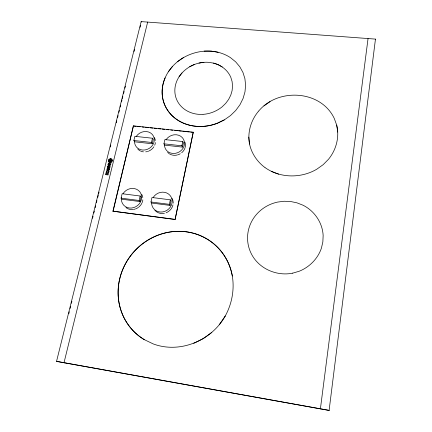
<?xml version="1.0" encoding="UTF-8"?>
<svg xmlns="http://www.w3.org/2000/svg" width="432" height="432" viewBox="0 0 432 432"><rect width="100%" height="100%" fill="white"/><g stroke="black" fill="none" stroke-linecap="round" stroke-linejoin="round"><path stroke-width="0.65" d="M336.685 125.102L334.276 118.444C320.868 90.056 278.019 87.658 258.698 111.051L258.692 111.029C251.003 120.037 247.25 132.332 249.534 144.05L249.539 144.072C251.575 153.511 257.267 161.86 265.005 167.573L265 167.557C280.028 178.286 301.077 178.513 316.829 169.182L323.168 164.668L328.552 159.214C336.253 149.807 339.655 136.976 336.685 125.08L337.77 132.089M56.543 361.368L329.108 410.4L56.543 361.368L141.151 21.6L375.457 39.107L375.397 39.609M329.108 410.4L375.457 39.107M368.048 38.556L320.404 408.834M175.095 219.505L193.25 132.203L133.407 125.874L112.941 211.178L175.095 219.505L193.25 132.203M170.1 205.416L169.36 204.336L170.327 199.822L151.978 197.5L150.979 201.992L151.799 203.072L170.1 205.416L171.056 200.912L170.327 199.822M182.531 147.112L181.867 145.8L182.779 141.534L164.878 139.585L163.933 143.824L164.673 145.141L182.531 147.112L183.438 142.862L182.779 141.534M152.285 143.77L153.247 139.563L152.458 138.229L134.876 136.318L133.871 140.513L134.741 141.831L152.285 143.77L151.492 142.457L152.458 138.229M140.006 201.56L141.026 197.111L140.157 196.009L122.132 193.73L121.079 198.169L122.029 199.26L140.006 201.56L139.136 200.475L121.079 198.169M139.136 200.475L140.157 196.009M113.081 211.324L133.407 125.874M147.658 22.086L64.017 362.707L64.39 362.81M109.528 161.244L109.831 160.029L109.199 159.781A1.582 1.393 -34.5 0 1 111.748 160.132L111.067 160.175L110.77 161.39M109.847 161.282L110.144 160.067L110.781 160.137L110.479 161.352M68.801 313.735L69.287 311.769M70.103 308.502L70.589 306.542M71.404 303.269L71.89 301.309M92.556 218.263L93.047 216.302M93.857 213.03L94.349 211.07M95.159 207.797L95.65 205.837M96.46 202.57L96.952 200.605M97.767 197.338L98.253 195.377M98.577 194.071L99.068 192.105M110.295 146.988L110.781 145.022M116.316 122.791L116.802 120.83M117.617 117.558L118.103 115.598M118.919 112.331L119.405 110.365M120.22 107.098L120.706 105.138M121.522 101.866L122.008 99.905M122.337 98.599L122.823 96.633M123.638 93.366L124.124 91.406M124.94 88.133L125.426 86.173M134.05 51.516L134.541 49.556M140.071 27.319L140.557 25.358M225.239 316.024C231.903 303.896 234.587 289.721 232.324 276.032A59.373 56.16 -49.1 0 0 143.878 242.789A59.373 56.16 -49.1 0 0 144.245 339.611L153.295 343.948C180.036 353.911 211.599 340.6 225.234 316.019L219.229 324.767M213.673 63.153L208.883 62.354C195.745 61.22 182.131 68.742 176.845 80.957A29.279 25.612 -20.6 0 0 203.099 114.377L203.089 114.356C209.984 113.897 216.616 111.235 222.01 106.936L225.65 103.421L228.604 99.463L230.769 95.148L232.097 90.623L232.54 86.044L232.092 81.524L230.791 77.269C227.75 70.124 221.098 65.038 213.667 63.131L218.176 64.703L222.253 66.96M165.116 77.873C175.387 53.768 208.489 43.114 230.521 57.683L235.651 61.841L239.841 66.82L242.957 72.463L244.906 78.662L245.592 85.174L244.993 91.822L243.108 98.393L239.992 104.679L235.726 110.484L230.445 115.609L224.316 119.885L217.534 123.179A42.352 37.049 -20.6 0 1 173.68 117.11A42.352 37.055 -20.6 0 1 165.105 77.852L165.116 77.873A42.352 37.049 -20.6 0 0 173.68 117.11A42.352 37.055 -20.6 0 0 217.528 123.158L224.316 119.885M179.059 76.772L182.002 72.932M172.579 66.35L168.323 71.836M109.717 159.7L111.262 159.867M263.957 105.91L270.059 101.639M177.736 61.506L183.643 57.456M193.725 343.337L203.207 338.661L211.815 332.413M194.206 64.546L189.675 66.706M292.739 273.143L299.187 271.253C309.447 267.16 317.839 258.698 321.403 248.189L322.855 241.92L323.147 235.543C322.537 222.674 314.415 210.816 302.908 205.168L296.908 202.824L290.579 201.506L284.116 201.253L277.695 202.063A37.843 36.315 -8.2 0 0 252.736 256.3C260.885 269.6 277.587 276.259 292.739 273.143L292.734 273.132M199.006 63.067L203.942 62.327M204.125 51.116L211.226 51.138L218.122 52.261M133.531 126.068L136.188 126.349M137.516 126.49L140.173 126.77M142.166 126.981L144.164 127.192M145.492 127.332L148.813 127.683M150.142 127.823L152.798 128.11M154.132 128.25L156.789 128.531M158.117 128.671L160.774 128.952M162.103 129.092L164.759 129.373M166.757 129.584L168.75 129.794M170.743 130.005L172.735 130.216M174.728 130.426L177.39 130.712M178.718 130.853L181.375 131.134M182.704 131.274L185.36 131.555M186.689 131.695L189.351 131.976M190.679 132.116L193.336 132.397M133.871 140.513L151.492 142.457M163.933 143.824L181.867 145.8M150.979 201.992L169.36 204.336M112.941 211.178L174.992 219.364M278.667 174.172L271.485 171.428M232.324 276.032L232.335 276.043A59.368 56.16 -49.1 0 0 143.888 242.8A59.368 56.16 -49.1 0 0 144.256 339.617M141.151 21.6L141.372 22.091M248.805 137.095L249.539 144.072M108.794 161.276L111.348 161.627A1.582 1.393 -34.5 0 1 108.81 161.222M154.289 137.533A10.087 8.942 -29.8 0 1 155.331 140.47M155.374 142.603A10.087 8.942 -29.8 0 1 154.683 145.265M153.895 146.772A10.087 8.942 -29.8 0 1 149.089 150.914M148.549 151.146A10.087 8.942 -29.8 0 1 147.436 151.513M146.869 151.654A10.087 8.942 -29.8 0 1 145.724 151.843M143.446 151.843A10.087 8.942 -29.8 0 1 140.778 151.141M140.287 150.914A10.087 8.942 -29.8 0 1 137.781 148.981M136.129 136.615A10.152 8.991 -29.8 0 1 152.302 134.428A10.152 8.991 -29.8 0 1 147.355 149.332A10.152 8.991 -29.8 0 1 134.568 141.307M184.923 142.214A10.163 9.115 -26.8 0 1 185.252 146.999M185.123 147.539A10.163 9.115 -26.8 0 1 181.683 152.739M180.225 153.76A10.163 9.115 -26.8 0 1 177.498 154.91M176.926 155.05A10.163 9.115 -26.8 0 1 172.325 155.045M171.779 154.904A10.163 9.115 -26.8 0 1 169.279 153.749M168.836 153.436A10.163 9.115 -26.8 0 1 167.648 152.345M165.996 139.865A10.233 9.164 -26.8 0 1 182.39 137.673A10.233 9.164 -26.8 0 1 177.611 152.734A10.233 9.164 -26.8 0 1 164.489 144.607M171.979 198.266A10.481 9.612 -34 0 1 172.994 200.875M173.097 201.431A10.481 9.612 -34 0 1 173.2 203.143M172.989 204.871A10.481 9.612 -34 0 1 166.136 212.776M164.392 213.3A10.481 9.612 -34 0 1 154.894 210.298M153.193 197.494A10.552 9.666 -34 0 1 170.024 195.399A10.552 9.666 -34 0 1 165.013 211.307A10.552 9.666 -34 0 1 151.61 202.505M141.755 194.465A10.417 9.418 -36.7 0 1 142.803 197.591M142.83 199.854A10.417 9.418 -36.7 0 1 142.106 202.667M141.863 203.207A10.417 9.418 -36.7 0 1 138.904 206.977M138.424 207.349A10.417 9.418 -36.7 0 1 135.772 208.818M135.205 209.023A10.417 9.418 -36.7 0 1 134.044 209.336M133.461 209.444A10.417 9.418 -36.7 0 1 125.923 207.533M123.039 193.687A10.487 9.472 -36.6 0 1 139.871 191.884A10.487 9.472 -36.6 0 1 133.699 207.603A10.487 9.472 -36.6 0 1 121.543 197.5M109.706 159.748A1.28 1.129 -34.5 0 1 111.251 159.916M109.058 169.096L109.026 169.263A0.772 0.68 -35.5 0 1 108.729 169.69L109.096 170.068A1.523 1.345 -35.5 0 0 109.544 169.441L109.615 169.193A1.112 0.983 -35.4 0 0 109.48 168.523L109.366 168.394A0.767 0.68 -35.4 0 0 108.648 168.302L108.421 168.431A1.447 1.28 -35.4 0 0 107.968 169.02C106.488 170.921 109.177 165.289 106.871 169.155A0.918 0.815 -35.5 0 0 107.298 169.987L107.509 170.046A0.756 0.67 -35.5 0 0 108.286 169.663L108.691 168.928L109.058 169.096M108.41 171.439L108.405 171.499A0.589 0.518 -35.7 0 1 108.032 171.952L108.319 172.503A1.139 1.01 -35.7 0 0 108.967 171.796L109.037 171.499A1.35 1.193 -35.7 0 0 108.103 170.278L107.833 170.246A1.355 1.199 -35.7 0 0 106.461 170.953L106.315 171.299A1.328 1.177 -35.7 0 0 106.558 172.276L107.12 171.871L106.996 171.272A0.821 0.724 -35.8 0 1 108.4 171.38L108.41 171.439M108.086 166.725L108.081 166.779A0.702 0.621 -35.2 0 0 108.626 167.368L108.724 167.378A0.702 0.621 -35.2 0 0 109.512 166.941L109.534 166.838A0.702 0.616 -35.2 0 0 108.994 166.255L108.886 166.244A0.729 0.648 -35.2 0 0 108.14 166.617L108.086 166.725M107.46 166.671L107.444 166.779A1.35 1.193 -35.2 0 0 108.416 167.967L108.626 167.994A1.361 1.199 -35.2 0 0 110.111 167.076L110.165 166.86A1.361 1.204 -35.2 0 0 109.199 165.65L108.983 165.629A1.366 1.204 -35.2 0 0 107.498 166.558L107.46 166.671M108.027 164.608L108.011 164.673A0.837 0.74 -35 0 0 108.459 165.397L108.594 165.429A0.659 0.583 -35 0 0 109.269 165.1L109.301 165.116A0.637 0.562 -34.9 0 0 109.75 165.456L109.912 165.451A0.832 0.734 -34.9 0 0 110.581 164.959L110.938 163.571L108.356 163.269L108.027 164.608M105.694 173.961L105.527 174.636L108.146 174.949L108.313 174.274L107.341 174.155L107.53 173.383L108.502 173.502L108.659 172.854L106.045 172.535L105.889 173.173L106.915 173.297L106.72 174.085L105.694 173.961M108.756 163.939L108.599 164.576L108.913 164.749L109.258 163.998L108.756 163.939M109.771 164.041L109.933 164.786L110.257 164.101L109.771 164.041M110.894 161.66L110.824 161.714A1.28 1.129 -34.5 0 1 109.28 161.546L110.894 161.66M110.932 158.76L110.581 158.722A2.128 1.879 -34.5 0 0 109.625 162.599L109.971 162.643A2.128 1.879 -34.5 0 0 112.271 160.915A2.128 1.879 -34.5 0 0 110.932 158.76M110.846 159.019L110.543 158.981A1.847 1.625 -34.5 0 0 109.712 162.34L110.014 162.378A1.847 1.625 -34.5 0 0 112.007 160.882A1.847 1.625 -34.5 0 0 110.846 159.019"/></g></svg>
